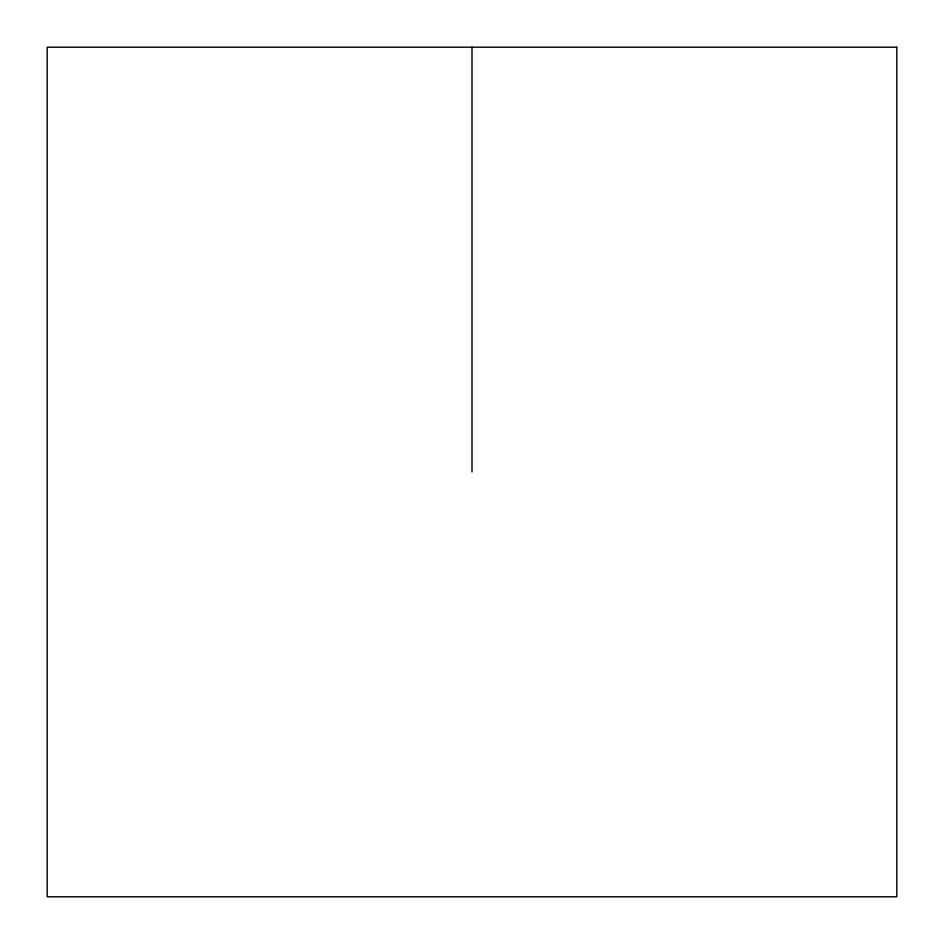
<?xml version="1.0" encoding="UTF-8"?>
<svg xmlns="http://www.w3.org/2000/svg" width="944" height="944" viewBox="0 0 944 944"><rect width="100%" height="100%" fill="white"/><g stroke="black" fill="none" stroke-linecap="round" stroke-linejoin="round"><path stroke-width="1.42" d="M472 47.2L472 472M896.8 47.2L47.2 47.2L47.2 896.8L896.8 896.8L896.8 47.2"/></g></svg>
